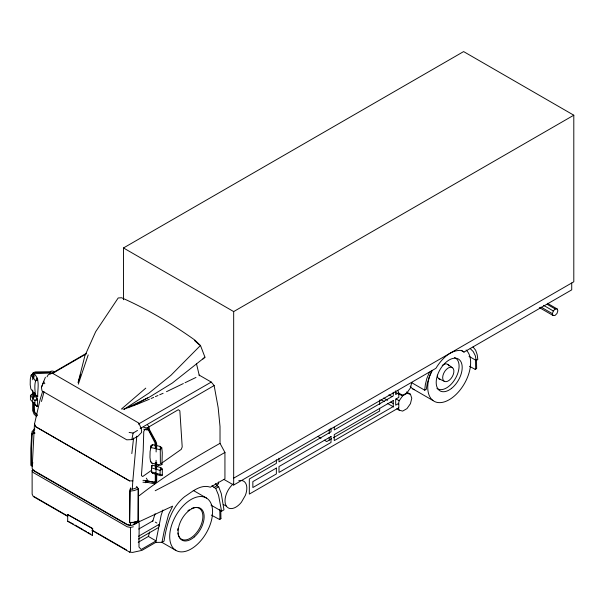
<?xml version="1.0" encoding="UTF-8"?>
<svg xmlns="http://www.w3.org/2000/svg" width="604" height="604" viewBox="0 0 604 604"><rect width="100%" height="100%" fill="white"/><g stroke="black" fill="none" stroke-linecap="round" stroke-linejoin="round"><path stroke-width="0.91" d="M32.344 465.782L31.431 465.201L31.446 448.244L32.246 434.359L33.326 433.385L34.934 433.234M32.858 469.542L32.118 470.637L32.133 494.155L33.303 496.526L67.588 516.322M37.184 415.522L35.289 413.649L33.771 410.992L33.779 402.604M33.786 397.938L33.794 392.343M33.809 378.361L33.801 372.962L32.744 373.242L32.729 379.78M133.341 526.801L130.464 527.413L130.479 550.931L129.618 552.131L92.072 530.455M160.249 446.454L160.385 463.751L161.963 464.529L162.28 452.668L161.789 447.836L160.249 446.454L152.782 444.71L151.219 445.299L150.079 451.641L149.966 457.394L150.487 461.343L151.966 463.177L160.385 465.216L161.963 464.529M395.658 390.864L395.65 394.555L398.806 392.743L398.806 397.379L395.696 399.176L395.688 405.148L398.806 403.359L398.806 407.798L249.324 494.095L249.324 478.987L276.383 463.344L276.375 459.682M32.707 390.048L32.654 410.584L34.073 414.185L36.723 416.684M152.57 473.272L151.566 471.89L151.581 465.85L152.57 465.193L160.853 467.639L162.333 469.089L162.31 475.167L160.747 475.748L152.57 473.272L151.476 471.822L151.581 465.85M155.303 472.758L155.281 481.146L154.08 482.226L146.077 480.716M155.311 468.1L155.326 462.513M155.364 448.538L154.949 442.664L147.837 428.938M162.31 475.167L160.113 474.457L160.113 470.456L160.853 467.639M138.059 520.512L138.135 488.93M156.089 460.346L155.983 481.788L154.722 483.842L146.311 482.135M156.126 451.958L156.164 444.499L155.485 442.068L147.852 427.994M130.472 487.896L129.973 491.143L129.633 522.77L132.759 522.596L138.271 521.025L138.392 489.006L136.564 486.341M130.592 522.317L130.479 525.065L127.233 524.431L33.228 470.161L32.125 468.289L34.481 424.061L35.576 426.628L129.581 480.905L132.835 480.837L136.791 436.179M37.727 396.488C37.38 388.742 40.544 379.32 33.786 373.438L31.136 375.205L30.306 379.01L30.2 384.778L30.857 388.968L35.326 394.857L37.237 396.941L37.727 396.488L35.326 394.857C35.077 389.278 33.681 382.777 37.161 377.961M34.813 428.953L32.118 431.437L31.687 434.148L30.834 448.221L30.872 465.374L32.133 466.228M132.268 489.172L132.835 480.837M150.932 448.055L151.219 445.299M411.943 382.838L424.71 390.207L425.329 384.642L426.877 378.391L429.497 372.117M131.823 453.627L133.582 438.021M31.687 434.148L33.099 432.962L33.462 430.531L34.715 429.452M130.547 488.326L129.988 491.037L129.596 522.173M129.618 552.131L132.616 552.411L141.932 550.38L155.764 542.392L161.177 515.136L162.921 510.063M45.391 377.258L41.419 387.398L42.031 390.916L126.749 439.825L131.838 439.599L133.122 433.068L137.501 430.441M155.764 542.392L161.97 542.339L164.197 531.044L168.622 514.434L172.653 506.137L133.348 524.431L139.275 521.01C136.21 523.978 131.695 526.703 127.301 524.853L34.526 471.294L33.794 470.04M398.308 404.401L399.191 400.739L402.672 395.816L406.975 393.332L410.448 394.238L411.777 398.195L410.448 403.683L406.975 408.614L402.672 411.098L399.191 410.184L396.828 408.817M411.777 382.415L410.448 387.904L406.975 392.834L402.672 395.318L399.191 394.404L395.25 392.124M41.48 401.479L44.054 391.724M138.225 542.301L148.41 536.428L149.596 532.003M42.635 391.452L40.158 399.372L34.496 424.076L35.583 426.651L129.573 480.905M152.653 521.509L155.1 513.725M80.604 374.707L78.127 382.513L84.87 355.862L95.666 331.717L118.195 297.968L121.547 297.742A442.037 255.213 60 0 1 194.737 339.999L200.468 345.465L204.96 357.206L202.914 359.04M553.113 315.522L552.411 313.657L553.302 310.962L555.265 309.014L557.16 308.946L557.862 310.811L556.971 313.506L555.008 315.462L553.113 315.522L539.312 307.557M78.301 384.167L88.199 354.895M41.419 387.398L43.707 381.811M152.57 465.193L151.461 467.851L160.113 470.456L162.333 469.089M432.298 370.501L429.263 377.009L427.194 383.563L426.326 389.27L424.71 390.207M35.289 413.649L34.239 410.169L34.149 402.725M33.771 410.992L34.239 410.169M47.029 376.828L48.222 374.759L52.087 373.015L138.731 423.034L141.245 428.462L141.653 432.373L137.961 436.231L131.838 439.599M50.23 374.004L50.713 371.301L52.118 371.03L55.417 371.732M147.399 424.536L148.924 426.922L148.448 427.73L147.036 428.01L143.737 427.307M142.944 482.219L146.825 482.468L147.308 479.772L146.289 478.187M146.825 482.468L147.308 481.66M31.431 465.201L32.918 462.815M154.722 483.842L156.708 480.875L156.693 473.476M152.782 444.71L150.773 447.473L160.249 449.746L161.789 447.836M145.541 428.885L143.775 431.294L143.193 450.871L141.427 475.575L142.687 476.541L151.77 470.146M156.164 444.499L156.655 443.887L156.126 441.992L148.675 428.13M200.468 345.465L171.023 375.22L149.135 392.962L124.281 409.165L122.854 409.112M37.071 398.512L34.949 400.58L34.941 404.544L37.071 406.59L37.599 406.092L37.591 400.037L37.071 398.512L33.363 394.367M121.427 409.067L145.775 388.138M217.1 485.027L218.527 483.796L218.527 482M204.96 357.206L172.404 382.981L149.543 397.054L124.281 409.165M139.245 495.68C164.575 475.892 192.064 459.108 220.022 443.344L220.022 426.56L218.157 407.609L214.133 385.548L211.272 382.083L199.078 375.046M127.655 407.896L134.398 405.375L137.402 403.185M157.063 466.409L159.335 464.808M161.608 463.208L181.275 449.338L182.204 446.93L179.864 410.886L178.346 409.686L147.942 427.481M33.122 373.884L31.136 375.205L35.417 380.867L37.848 379.848M32.744 373.242L34.413 372.177L51.061 372.087M211.317 515.053L219.433 519.425L219.962 519.1L219.788 509.27M220.407 518.859L220.936 518.534L220.792 510.493M469.459 366.266L475.144 369.323L475.673 368.999L475.514 360.067M476.118 368.765L476.647 368.432L476.488 359.501M211.996 485.586L214.05 487.451L216.964 485.729L218.656 486.711L221.283 493.619L223.978 509.836L221.585 511.218L211.023 505.118M214.05 487.451L215.741 488.432L218.656 486.711M140.181 428.538L214.133 385.548M51.483 373.559L86.47 353.272M52.314 373.529L86.289 353.876M123.488 299.727L123.488 247.965L463.615 51.589L573.8 115.205L573.8 281.789L233.673 478.164M123.488 247.965L233.673 311.581L573.8 115.205M67.701 514.585L92.706 528.628L92.367 535.461L67.701 521.222L67.701 514.585L92.706 528.628M67.701 521.222L73.612 524.242M220.022 443.344L224.937 452.441L192.2 471.369L155.205 490.735M138.731 529.044L153.016 520.799M138.512 536.254L159.146 524.34L159.146 526.205M138.512 539.055L158.354 527.602M223.873 479.38L233.673 485.035L435.892 368.334C441.381 359.403 450.055 349.791 461.411 350.403L464.038 352.079L571.724 289.86L571.724 282.989M331.687 438.715L326.734 441.569L324.288 440.157M333.31 437.772L379.667 411.014L379.667 408.259M469.021 356.33L476.201 360.475L477.817 359.539L477.198 354.691L475.65 350.229L473.03 346.983M161.97 542.339L164.054 541.131C166.561 524.672 171.083 507.549 184.635 496.669C192.193 491.807 200.679 483.902 210.358 487.194L224.937 478.859L224.937 452.441M475.144 369.323L476.647 368.432M219.433 519.425L220.936 518.534M138.316 424.121L211.272 382.083M134.398 405.375L147.452 397.945M166.5 391.686L183.352 383.548M185.035 382.732L195.99 377.432M149.415 399.221L136.866 404.393M151.128 398.481L153.703 397.364M155.409 396.624L157.984 395.507M159.698 394.767L163.118 393.279M33.809 373.702L50.147 373.046M137.652 487.33L133.982 488.81L130.275 489.316M138.392 489.006L134.141 490.584L129.973 491.143M138.271 521.025L133.665 522.354L129.369 522.49M37.591 400.037L34.949 400.58L30.426 395.582L32.744 393.672L30.426 395.582L30.434 399.591L34.941 404.544L37.599 406.092M143.737 429.187L147.036 429.889L148.448 429.618M142.944 480.331L146.825 480.588M33.099 432.962L34.806 432.804M35.251 372.207L50.728 372.087M129.12 432.396L133.122 433.068M130.464 527.413L127.218 526.786L33.212 472.509L32.118 470.637M147.263 480.89L155.568 482.566M160.113 474.457L151.566 471.89M438.798 378.723L444.031 381.132M547.413 303.321L557.16 308.946M547.149 304.325L555.265 309.014M543.555 305.337L553.302 310.962M541.041 307.096L552.411 313.657M461.592 350.667L464.038 352.079M412.638 388.78L432.955 400.505M406.507 391.966L410.448 394.238M400.301 393.951L402.672 395.318M399.516 393.989L402.672 395.816M388.938 394.82L392.094 396.639M396.035 398.919L399.191 400.739M383.661 398.028L387.609 400.309M390.765 402.128L393.129 403.495M381.041 399.712L384.197 401.532M387.36 403.351L393.672 406.998M317.757 436.39L321.018 438.277M223.246 504.4L226.485 506.273M193.227 490.403L206.477 498.051A30.321 17.508 -60 0 1 196.443 545.133A30.321 17.508 -60 0 1 170.494 529.436A30.321 17.508 -60 0 1 206.477 498.051M155.319 522.12L156.851 523.011M161.774 542.264L175.802 550.365M34.247 496.722L67.731 516.05M92.231 530.199L126.53 549.995M75.206 525.163L83.163 529.753M84.749 530.674L86.342 531.588M87.935 532.509L90.321 533.891M148.41 536.428L156.036 540.905L141.155 549.497L138.973 547.005L139.192 523.426L138.618 521.864M447.881 364.446L452.539 367.753A7.943 4.583 -60 0 1 449.331 380.203A7.943 4.583 -60 0 1 442.981 375.363A7.943 4.583 -60 0 1 452.539 367.753M194.579 340.588L199.471 344.937M35.485 413.242L37.41 415.069M470.229 348.599L473.264 351.603L475.333 355.771L476.201 360.475M34.632 403.895L37.071 406.59M150.487 461.343L151.966 463.177M215.326 483.653L216.964 485.729M33.975 392.638L37.237 396.941M50.23 372.117L51.249 373.702M43.428 381.29L44.832 383.736M215.741 488.432L218.55 495.204L221.585 511.218M397.862 390.448L399.191 394.404M398.398 407.813L399.191 410.184M196.443 363.548L199.358 375.809M33.801 372.962L33.847 376.685M34.028 392.494L34.081 397.145M393.242 392.253L393.242 395.952L334.269 429.935L334.269 427.179M331.052 428.115L331.052 431.777L278.995 461.856L278.995 458.179M156.655 443.887L156.655 447.587M156.678 462.385L156.685 468.855M379.667 399.999L379.667 404.589M329.248 429.112L329.248 433.695M329.248 437.371L329.248 440.12M233.673 311.581L233.673 485.035M148.924 426.922L148.924 428.802M147.036 428.01L147.036 429.889M145.421 480.859L145.421 482.747M92.367 528.825L92.367 535.461M238.746 480.739A15.417 8.901 -60 0 1 245.36 495.371L241.373 502.279A15.417 8.901 -60 0 1 225.851 505.163A15.417 8.901 -60 0 1 233.099 484M195.749 507.466A17.803 10.283 -60 0 1 197.75 531.135A17.803 10.283 -60 0 1 177.833 533.007M177.712 530.395A17.803 10.283 -60 0 1 177.855 528.613M187.882 510.841A17.803 10.283 -60 0 1 189.346 509.768M191.536 508.538A17.803 10.283 -60 0 1 194.956 507.526M414.095 389.708A30.321 17.508 -60 0 1 410.176 386.152M466.107 349.988A30.321 17.508 -60 0 1 463.925 384.454A30.321 17.508 -60 0 1 435.091 401.758A30.321 17.508 -60 0 1 431.769 370.599M442.219 365.435A8.479 4.892 -60 0 1 448.946 365.896M440.407 379.32A8.479 4.892 -60 0 1 437.341 375.137M454.465 357.553A17.803 10.283 -60 0 1 455.514 378.346A17.803 10.283 -60 0 1 436.956 388.41M276.375 468.062L276.36 473.951L252.865 487.541L252.849 481.622L276.375 468.062M331.015 436.518L331.007 442.483L279.003 472.426L278.995 466.537L331.015 436.518M393.287 400.55L393.272 406.545L334.261 440.61L334.246 434.623L393.287 400.55M194.352 536.903A18.392 10.623 -60 0 0 200.445 508.341A18.392 10.623 -60 0 0 178.618 527.383A18.392 10.623 -60 0 0 194.352 536.903M451.618 388.319A18.392 10.623 -60 0 0 459.048 359.478A18.392 10.623 -60 0 0 436.919 377.107A18.392 10.623 -60 0 0 451.618 388.319"/></g></svg>
